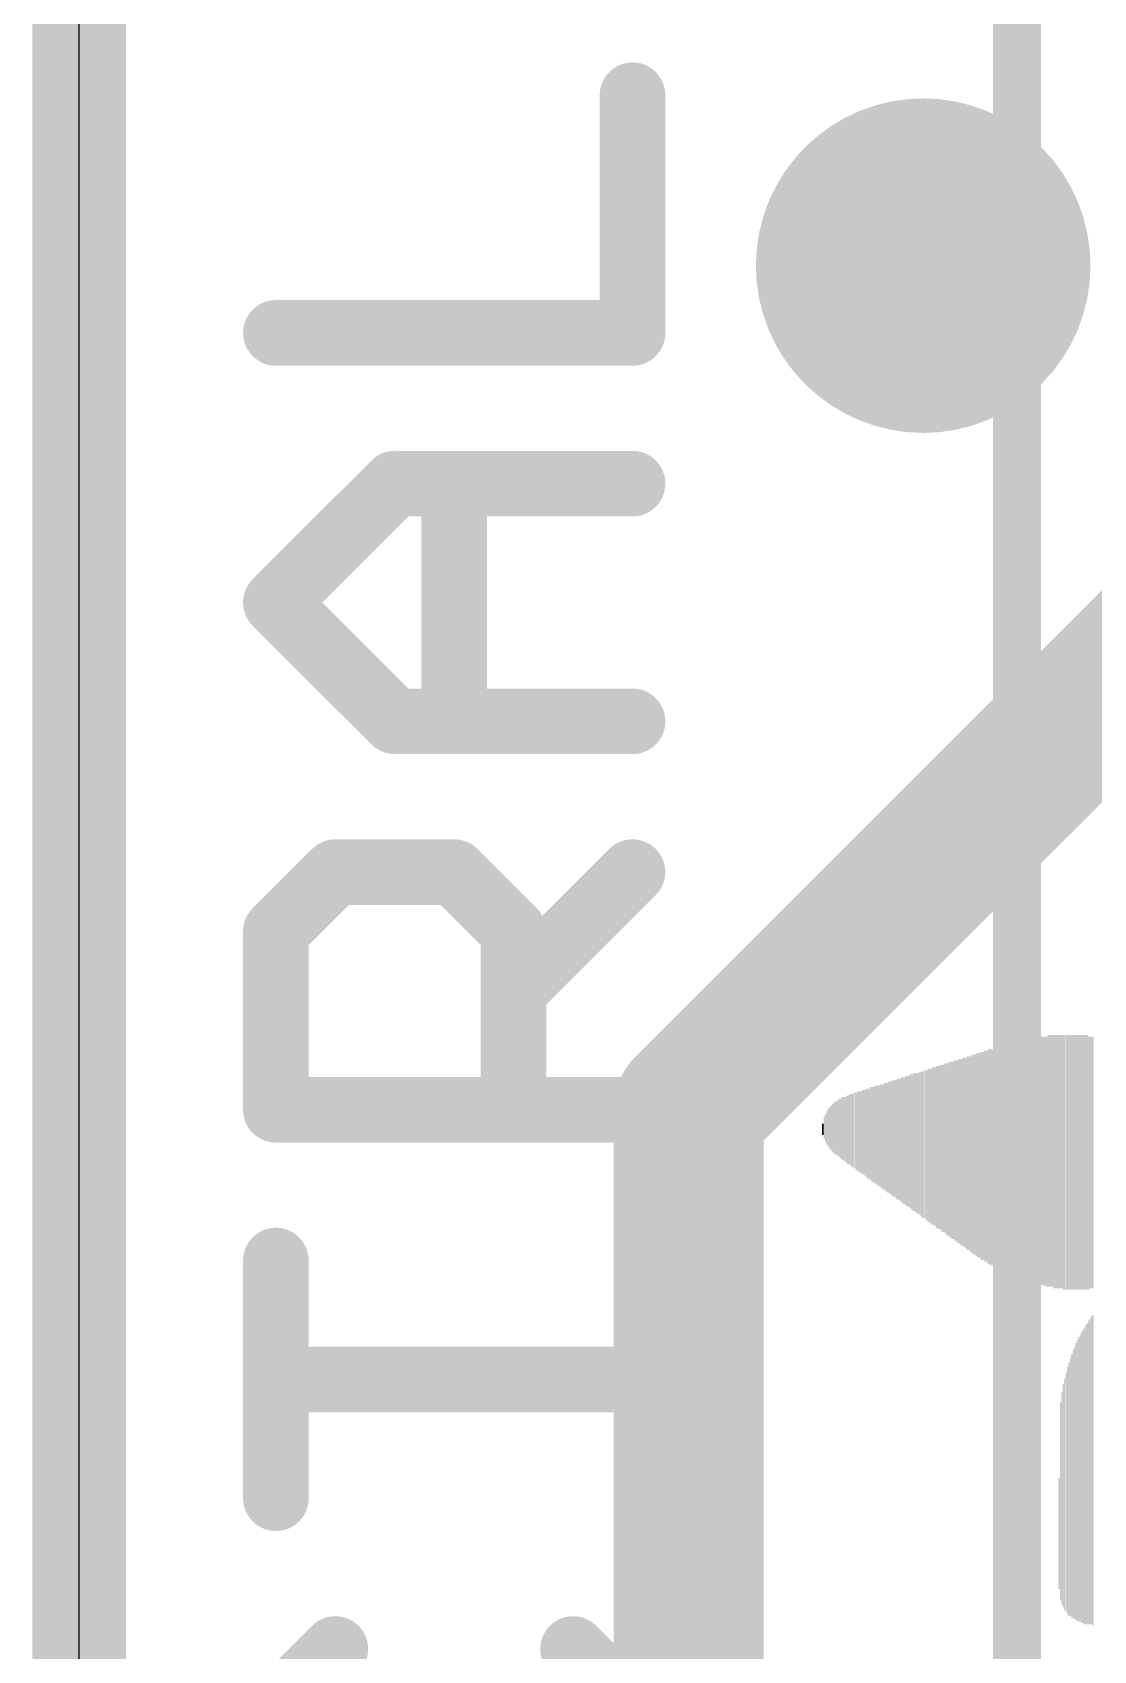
# Model space of a CAD drawing. Extents: x -5.3 to 35, y -5.3 to 31.
# Drawn here: x -0.127 to 2.748, y 16.06 to 20.444 of the extents above; entities that cross this region are included whole.
import ezdxf

# ---------------------------------------------------------------- set-up
doc = ezdxf.new("R2010")
doc.units = 0
for name, color, linetype in [('1', 12, 'CONTINUOUS'), ('16', 132, 'CONTINUOUS'), ('18', 110, 'CONTINUOUS'), ('20', 53, 'CONTINUOUS'), ('21', 40, 'CONTINUOUS'), ('47', 253, 'CONTINUOUS')]:
    doc.layers.add(name, color=color, linetype=linetype)

# ---------------------------------------------------------------- blocks, each defined once
blk = doc.blocks.new('RECT')
blk.add_solid([(-0.5, -0.5), (0.5, -0.5), (-0.5, 0.5), (0.5, 0.5)])
blk = doc.blocks.new('ROUNDV')
at = {"const_width": 0.5}
blk.add_lwpolyline([(0, -0.25, 1), (0, 0.25, 1), (0, -0.25)], format="xyb", dxfattribs=at)

msp = doc.modelspace()

# ---------------------------------------------------------------- linework, layer by layer
at = {"layer": '1'}
for points, const_width in [([(0, 0), (0, 25.4)], 0.254), ([(1.651, 17.526), (5.461, 21.336)], 0.4064), ([(1.651, 17.526), (1.651, 10.287)], 0.4064)]:
    msp.add_lwpolyline(points, dxfattribs=dict(at, const_width=const_width))
at = {"layer": '1', "const_width": 0.2032}
for points in [[(1.7526, 17.526, 1), (1.5494, 17.526)], [(1.5792, 17.5978, 1), (1.7228, 17.4542)]]:
    msp.add_lwpolyline(points, format="xyb", dxfattribs=at)
at = {"layer": '16', "const_width": 0.254}
msp.add_lwpolyline([(0, 0), (0, 25.4)], dxfattribs=at)
at = {"layer": '20'}
msp.add_line((0, 2.54), (0, 22.86), dxfattribs=at)
at = {"layer": '21', "const_width": 0.1778}
for points in [[(1.4986, 19.6299), (1.4986, 20.2739)], [(0.5326, 19.6299), (1.4986, 19.6299)], [(0.5326, 18.8994), (0.8546, 19.2214)], [(0.8546, 19.2214), (1.4986, 19.2214)], [(1.0156, 18.5774), (1.0156, 19.2214)], [(0.8546, 18.5774), (0.5326, 18.8994)], [(1.4986, 18.5774), (0.8546, 18.5774)], [(0.5326, 18.008), (0.6936, 18.169)], [(0.6936, 18.169), (1.0156, 18.169)], [(1.0156, 18.169), (1.1766, 18.008)], [(1.1766, 17.847), (1.4986, 18.169)], [(0.5326, 17.525), (0.5326, 18.008)], [(1.1766, 18.008), (1.1766, 17.525)], [(1.4986, 17.525), (0.5326, 17.525)], [(0.5326, 16.4725), (0.5326, 17.1165)], [(1.4986, 16.7945), (0.5326, 16.7945)], [(0.6936, 16.0641), (0.5326, 15.9031)], [(1.4986, 15.9031), (1.3376, 16.0641)]]:
    msp.add_lwpolyline(points, dxfattribs=at)
at = {"layer": '21', "const_width": 0.0889}
for points in [[(1.5431, 20.2739, 1), (1.4542, 20.2739)], [(0.5326, 19.6743, 1), (0.5326, 19.5854)], [(1.4986, 19.5854, 1), (1.4986, 19.6743)], [(1.4542, 19.6299, 1), (1.5431, 19.6299)], [(0.8546, 19.2659, 1), (0.8546, 19.177)], [(0.886, 19.19, 1), (0.8232, 19.2529)], [(1.06, 19.2214, 1), (0.9711, 19.2214)], [(1.4986, 19.177, 1), (1.4986, 19.2659)], [(0.564, 18.9309, 1), (0.5011, 18.868)], [(0.5011, 18.9309, 1), (0.564, 18.868)], [(0.8546, 18.6219, 1), (0.8546, 18.533)], [(0.8232, 18.546, 1), (0.886, 18.6089)], [(1.4986, 18.533, 1), (1.4986, 18.6219)], [(0.9711, 18.5774, 1), (1.06, 18.5774)], [(0.6936, 18.2134, 1), (0.6936, 18.1245)], [(0.725, 18.1376, 1), (0.6622, 18.2004)], [(1.047, 18.2004, 1), (0.9842, 18.1376)], [(1.0156, 18.1245, 1), (1.0156, 18.2134)], [(1.53, 18.1376, 1), (1.4672, 18.2004)], [(0.577, 18.008, 1), (0.4881, 18.008)], [(0.5011, 18.0394, 1), (0.564, 17.9765)], [(1.221, 18.008, 1), (1.1321, 18.008)], [(1.1452, 17.9765, 1), (1.208, 18.0394)], [(1.1452, 17.8784, 1), (1.208, 17.8155)], [(0.5326, 17.5694, 1), (0.5326, 17.4805)], [(1.4986, 17.4805, 1), (1.4986, 17.5694)], [(0.4881, 17.525, 1), (0.577, 17.525)], [(1.1321, 17.525, 1), (1.221, 17.525)], [(0.577, 17.1165, 1), (0.4881, 17.1165)], [(0.5326, 16.839, 1), (0.5326, 16.7501)], [(1.4986, 16.7501, 1), (1.4986, 16.839)], [(0.4881, 16.4725, 1), (0.577, 16.4725)], [(0.725, 16.0326, 1), (0.6622, 16.0955)], [(1.369, 16.0955, 1), (1.3062, 16.0326)]]:
    msp.add_lwpolyline(points, format="xyb", dxfattribs=at)
at = {"layer": '47', "const_width": 0.13}
msp.add_lwpolyline([(2.54, 2.54), (2.54, 29.636)], dxfattribs=at)

# ---------------------------------------------------------------- block references
at = {"layer": '18', "xscale": 0.9064, "yscale": 0.9064}
msp.add_blockref('ROUNDV', (2.286, 19.812), dxfattribs=at)
msp.add_blockref('ROUNDV', (2.286, 19.812), dxfattribs=at)
at = {"layer": '21', "rotation": 90}
for p, xscale, yscale in [((2.5552, 17.3902), 0.6515, 0.0038), ((2.5591, 17.3902), 0.6515, 0.0039), ((2.5629, 17.3902), 0.6515, 0.0038), ((2.5667, 17.3882), 0.6554, 0.0038), ((2.5705, 17.3882), 0.6554, 0.0038), ((2.5743, 17.3901), 0.6592, 0.0038), ((2.5781, 17.3882), 0.663, 0.0038), ((2.5819, 17.3882), 0.663, 0.0038), ((2.5857, 17.3882), 0.663, 0.0038), ((2.5895, 17.3863), 0.6668, 0.0038), ((2.5933, 17.3882), 0.6706, 0.0038), ((2.5972, 17.3882), 0.6706, 0.0039), ((2.601, 17.3882), 0.6706, 0.0038), ((2.6048, 17.3863), 0.6744, 0.0038), ((2.6086, 17.3863), 0.6744, 0.0038), ((2.6124, 17.3863), 0.6744, 0.0038), ((2.6162, 17.3863), 0.6744, 0.0038), ((2.62, 17.3844), 0.6782, 0.0038), ((2.6238, 17.3863), 0.682, 0.0038), ((2.6276, 17.3863), 0.682, 0.0038), ((2.6314, 17.3863), 0.682, 0.0038), ((2.6353, 17.3863), 0.682, 0.0039), ((2.6391, 17.3844), 0.6858, 0.0038), ((2.6429, 17.3844), 0.6858, 0.0038), ((2.6467, 17.3844), 0.6858, 0.0038), ((2.6505, 17.3844), 0.6858, 0.0038), ((2.6543, 17.3844), 0.6858, 0.0038), ((2.6581, 17.3844), 0.6858, 0.0038), ((2.6619, 17.3844), 0.6858, 0.0038), ((2.6657, 17.3825), 0.6896, 0.0038), ((2.6695, 17.3825), 0.6896, 0.0038), ((2.6734, 17.3825), 0.6896, 0.0039), ((2.6772, 17.3825), 0.6896, 0.0038), ((2.681, 17.3825), 0.6896, 0.0038), ((2.6848, 17.3825), 0.6896, 0.0038), ((2.6886, 17.3825), 0.6896, 0.0038), ((2.6924, 17.3825), 0.6896, 0.0038), ((2.6962, 17.3825), 0.6896, 0.0038), ((2.7, 17.3825), 0.6896, 0.0038), ((2.7038, 17.3825), 0.6896, 0.0038), ((2.7076, 17.3825), 0.6896, 0.0038), ((2.7115, 17.3825), 0.6896, 0.0039), ((2.7153, 17.3825), 0.6896, 0.0038), ((2.7191, 17.3825), 0.6896, 0.0038), ((2.7229, 17.3825), 0.6896, 0.0038), ((2.7267, 17.3825), 0.6896, 0.0038), ((2.7305, 17.3825), 0.6896, 0.0038), ((2.7343, 17.3806), 0.6858, 0.0038), ((2.7381, 17.3825), 0.682, 0.0038), ((2.7419, 17.3825), 0.682, 0.0038), ((2.7457, 17.3825), 0.682, 0.0038), ((2.4066, 17.4073), 0.5257, 0.0039), ((2.4105, 17.4073), 0.5257, 0.0038), ((2.4143, 17.4054), 0.5295, 0.0038), ((2.4181, 17.4054), 0.5373, 0.0038), ((2.4219, 17.4034), 0.5411, 0.0038), ((2.4257, 17.4034), 0.5411, 0.0038), ((2.4295, 17.4034), 0.5487, 0.0038), ((2.4333, 17.4016), 0.5525, 0.0038), ((2.4371, 17.4016), 0.5525, 0.0038), ((2.4409, 17.4016), 0.5601, 0.0038), ((2.4447, 17.3997), 0.5639, 0.0039), ((2.4486, 17.3997), 0.5639, 0.0038), ((2.4524, 17.3997), 0.5715, 0.0038), ((2.4562, 17.3997), 0.5715, 0.0038), ((2.46, 17.3978), 0.5753, 0.0038), ((2.4638, 17.3978), 0.5829, 0.0038), ((2.4676, 17.3978), 0.5829, 0.0038), ((2.4714, 17.3958), 0.5867, 0.0038), ((2.4752, 17.3958), 0.5867, 0.0038), ((2.479, 17.3958), 0.5944, 0.0038), ((2.4829, 17.3958), 0.5944, 0.0039), ((2.4867, 17.3939), 0.5982, 0.0038), ((2.4905, 17.3958), 0.602, 0.0038), ((2.4943, 17.3939), 0.6058, 0.0038), ((2.4981, 17.3939), 0.6058, 0.0038), ((2.5019, 17.3939), 0.6134, 0.0038), ((2.5057, 17.3939), 0.6134, 0.0038), ((2.5095, 17.392), 0.6172, 0.0038), ((2.5133, 17.3939), 0.621, 0.0038), ((2.5171, 17.392), 0.6248, 0.0038), ((2.521, 17.392), 0.6248, 0.0039), ((2.5248, 17.392), 0.6324, 0.0038), ((2.5286, 17.392), 0.6324, 0.0038), ((2.5324, 17.392), 0.6324, 0.0038), ((2.5362, 17.3901), 0.6362, 0.0038), ((2.54, 17.3921), 0.6401, 0.0038), ((2.5438, 17.3902), 0.6439, 0.0038), ((2.5476, 17.3902), 0.6439, 0.0038), ((2.5514, 17.3902), 0.6439, 0.0038), ((2.2771, 17.4339), 0.3886, 0.0038), ((2.2809, 17.432), 0.3924, 0.0038), ((2.2847, 17.4301), 0.3962, 0.0038), ((2.2885, 17.432), 0.4, 0.0038), ((2.2924, 17.4301), 0.4038, 0.0039), ((2.2962, 17.4282), 0.4076, 0.0038), ((2.3, 17.4283), 0.4153, 0.0038), ((2.3038, 17.4283), 0.4153, 0.0038), ((2.3076, 17.4263), 0.4191, 0.0038), ((2.3114, 17.4263), 0.4268, 0.0038), ((2.3152, 17.4263), 0.4268, 0.0038), ((2.319, 17.4244), 0.4306, 0.0038), ((2.3228, 17.4244), 0.4382, 0.0038), ((2.3266, 17.4225), 0.442, 0.0038), ((2.3304, 17.4225), 0.442, 0.0039), ((2.3343, 17.4225), 0.4496, 0.0038), ((2.3381, 17.4206), 0.4534, 0.0038), ((2.3419, 17.4206), 0.4534, 0.0038), ((2.3457, 17.4206), 0.461, 0.0038), ((2.3495, 17.4187), 0.4648, 0.0038), ((2.3533, 17.4168), 0.4686, 0.0038), ((2.3571, 17.4187), 0.4724, 0.0038), ((2.3609, 17.4168), 0.4762, 0.0038), ((2.3647, 17.4149), 0.4801, 0.0038), ((2.3685, 17.4149), 0.4801, 0.0039), ((2.3724, 17.4149), 0.4877, 0.0038), ((2.3762, 17.413), 0.4915, 0.0038), ((2.38, 17.411), 0.4953, 0.0038), ((2.3838, 17.413), 0.4991, 0.0038), ((2.3876, 17.411), 0.5029, 0.0038), ((2.3914, 17.4092), 0.5067, 0.0038), ((2.3952, 17.411), 0.5105, 0.0038), ((2.399, 17.4092), 0.5143, 0.0038), ((2.4028, 17.4073), 0.5181, 0.0038), ((2.1323, 17.4625), 0.24, 0.0038), ((2.1361, 17.4606), 0.2438, 0.0038), ((2.14, 17.4606), 0.2438, 0.0039), ((2.1438, 17.4606), 0.2514, 0.0038), ((2.1476, 17.4587), 0.2552, 0.0038), ((2.1514, 17.4567), 0.2591, 0.0038), ((2.1552, 17.4587), 0.2629, 0.0038), ((2.159, 17.4567), 0.2667, 0.0038), ((2.1628, 17.4549), 0.2705, 0.0038), ((2.1666, 17.4549), 0.2705, 0.0038), ((2.1704, 17.4549), 0.2781, 0.0038), ((2.1742, 17.453), 0.2819, 0.0038), ((2.1781, 17.4511), 0.2857, 0.0039), ((2.1819, 17.453), 0.2896, 0.0038), ((2.1857, 17.4511), 0.2934, 0.0038), ((2.1895, 17.4492), 0.2972, 0.0038), ((2.1933, 17.4511), 0.301, 0.0038), ((2.1971, 17.4492), 0.3048, 0.0038), ((2.2009, 17.4473), 0.3086, 0.0038), ((2.2047, 17.4473), 0.3163, 0.0038), ((2.2085, 17.4473), 0.3163, 0.0038), ((2.2123, 17.4454), 0.3201, 0.0038), ((2.2162, 17.4454), 0.3277, 0.0039), ((2.22, 17.4454), 0.3277, 0.0038), ((2.2238, 17.4435), 0.3315, 0.0038), ((2.2276, 17.4435), 0.3391, 0.0038), ((2.2314, 17.4415), 0.3429, 0.0038), ((2.2352, 17.4415), 0.3429, 0.0038), ((2.239, 17.4415), 0.3505, 0.0038), ((2.2428, 17.4397), 0.3543, 0.0038), ((2.2466, 17.4397), 0.3543, 0.0038), ((2.2504, 17.4397), 0.3619, 0.0038), ((2.2543, 17.4378), 0.3657, 0.0039), ((2.2581, 17.4358), 0.3696, 0.0038), ((2.2619, 17.4377), 0.3734, 0.0038), ((2.2657, 17.4358), 0.3772, 0.0038), ((2.2695, 17.4339), 0.381, 0.0038), ((2.2733, 17.4339), 0.381, 0.0038), ((2.0409, 17.4759), 0.1295, 0.0038), ((2.0447, 17.4759), 0.1371, 0.0038), ((2.0485, 17.4758), 0.1448, 0.0038), ((2.0523, 17.4758), 0.1448, 0.0038), ((2.0561, 17.4758), 0.1524, 0.0038), ((2.0599, 17.4758), 0.16, 0.0038), ((2.0638, 17.4739), 0.1638, 0.0039), ((2.0676, 17.474), 0.1715, 0.0038), ((2.0714, 17.474), 0.1715, 0.0038), ((2.0752, 17.472), 0.1753, 0.0038), ((2.079, 17.472), 0.1829, 0.0038), ((2.0828, 17.4702), 0.1867, 0.0038), ((2.0866, 17.472), 0.1905, 0.0038), ((2.0904, 17.4702), 0.1943, 0.0038), ((2.0942, 17.4683), 0.1981, 0.0038), ((2.098, 17.4702), 0.2019, 0.0038), ((2.1019, 17.4682), 0.2058, 0.0039), ((2.1057, 17.4663), 0.2096, 0.0038), ((2.1095, 17.4663), 0.2172, 0.0038), ((2.1133, 17.4663), 0.2172, 0.0038), ((2.1171, 17.4644), 0.221, 0.0038), ((2.1209, 17.4644), 0.2286, 0.0038), ((2.1247, 17.4644), 0.2286, 0.0038), ((2.1285, 17.4625), 0.2324, 0.0038), ((2.018, 17.4759), 0.0609, 0.0038), ((2.0218, 17.4758), 0.0762, 0.0038), ((2.0257, 17.4759), 0.0915, 0.0039), ((2.0295, 17.4778), 0.1029, 0.0038), ((2.0333, 17.4759), 0.1143, 0.0038), ((2.0371, 17.4759), 0.1219, 0.0038), ((2.0142, 17.472), 0.0305, 0.0038), ((2.7457, 16.5481), 0.842, 0.0038), ((2.7191, 16.531), 0.7925, 0.0038), ((2.7229, 16.5328), 0.8039, 0.0038), ((2.7267, 16.5367), 0.8115, 0.0038), ((2.7305, 16.5386), 0.8153, 0.0038), ((2.7343, 16.5424), 0.823, 0.0038), ((2.7381, 16.5443), 0.8268, 0.0038), ((2.7419, 16.5481), 0.8344, 0.0038), ((2.6962, 16.5138), 0.7354, 0.0038), ((2.7, 16.5176), 0.7506, 0.0038), ((2.7038, 16.5195), 0.762, 0.0038), ((2.7076, 16.5233), 0.7696, 0.0038), ((2.7115, 16.5272), 0.7773, 0.0039), ((2.7153, 16.5291), 0.7887, 0.0038), ((2.681, 16.4967), 0.6858, 0.0038), ((2.6848, 16.5024), 0.6972, 0.0038), ((2.6886, 16.5062), 0.7124, 0.0038), ((2.6924, 16.51), 0.7278, 0.0038), ((2.6695, 16.4834), 0.6287, 0.0038), ((2.6734, 16.4891), 0.6477, 0.0039), ((2.6772, 16.4929), 0.6705, 0.0038), ((2.6619, 16.4719), 0.5754, 0.0038), ((2.6657, 16.4795), 0.6058, 0.0038), ((2.6581, 16.4643), 0.5372, 0.0038), ((2.6543, 16.3767), 0.3009, 0.0038)]:
    msp.add_blockref('RECT', p, dxfattribs=dict(at, xscale=xscale, yscale=yscale))

doc.saveas('drawing.dxf')
